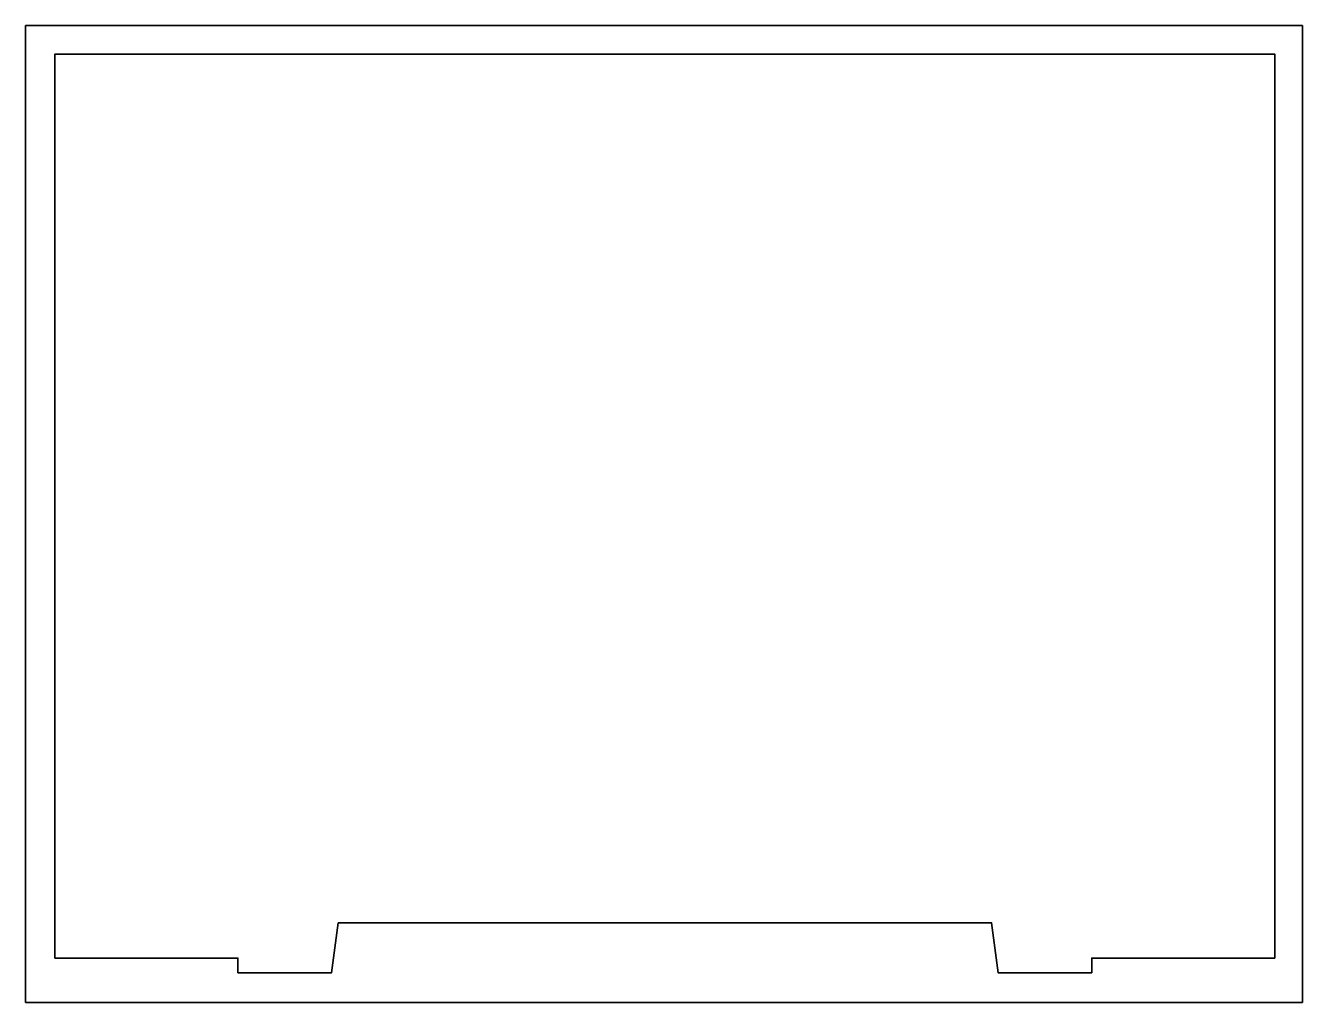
# Model space of a CAD drawing. Header units: millimetres. Extents: x -119 to 329, y -23 to 320.
import ezdxf

# ---------------------------------------------------------------- set-up
doc = ezdxf.new("R2010")
doc.units = ezdxf.units.MM
doc.header["$MEASUREMENT"] = 0
doc.layers.get('0').update_dxf_attribs({"lineweight": 0})
doc.layers.add('Safety', color=7, linetype='Continuous', lineweight=0)

msp = doc.modelspace()

# ---------------------------------------------------------------- linework, layer by layer
at = {"color": 18, "lineweight": 35, "true_color": 0x000000}
msp.add_lwpolyline([(-9.29, 5.25), (-11.57, -12.32), (-44.43, -12.32), (-44.43, -7.16), (-108.61, -7.16), (-108.61, 309.71), (319.22, 309.71), (319.22, -7.16), (255.04, -7.16), (255.04, -12.32), (222.18, -12.32), (219.9, 5.25)], close=True, dxfattribs=at)
at = {"layer": 'Safety', "color": 18, "lineweight": 35, "true_color": 0x000000}
msp.add_lwpolyline([(328.91, -22.71), (-118.91, -22.71), (-118.91, 319.71), (328.91, 319.71)], close=True, dxfattribs=at)

doc.saveas('drawing.dxf')
